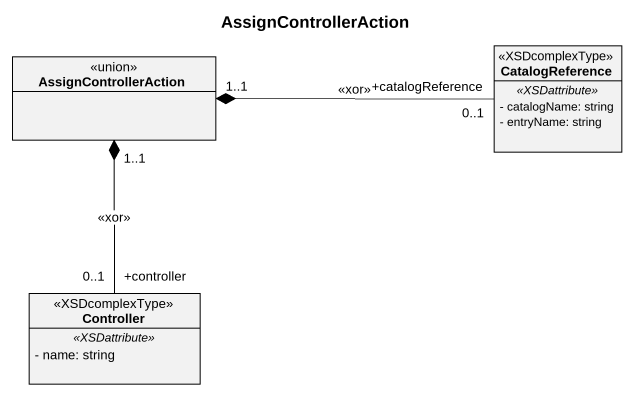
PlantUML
@startuml
title AssignControllerAction
hide circle
hide empty members
skinparam classAttributeIconSize 0
class AssignControllerAction <<union>>
class CatalogReference <<XSDcomplexType>> {
  .. <<XSDattribute>> ..
  - catalogName: string
  - entryName: string
}
class Controller <<XSDcomplexType>> {
  .. <<XSDattribute>> ..
  - name: string
}
AssignControllerAction "1..1" *-right- "+catalogReference\n0..1" CatalogReference : <<xor>>
AssignControllerAction "1..1" *-- "+controller\n0..1" Controller : <<xor>>
@enduml
